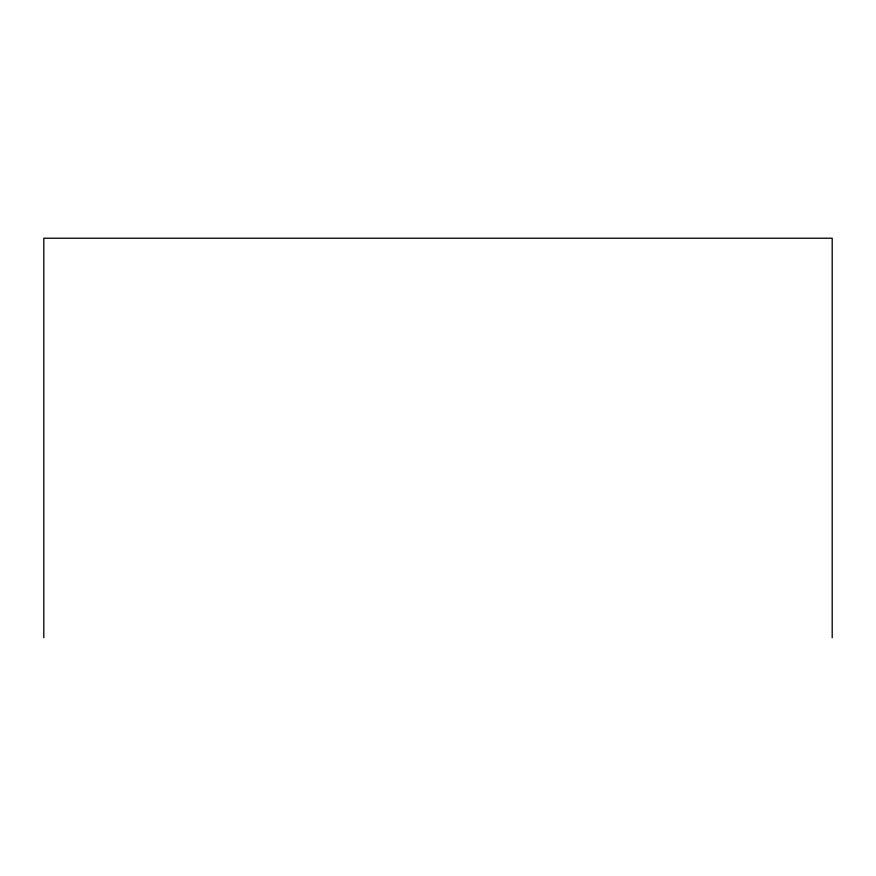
<?xml version="1.0" encoding="UTF-8"?>
<svg xmlns="http://www.w3.org/2000/svg" width="876" height="876" viewBox="0 0 876 876"><rect width="100%" height="100%" fill="white"/><g stroke="black" fill="none" stroke-linecap="round" stroke-linejoin="round"><path stroke-width="1.31" d="M832.2 637.772L832.2 238.228L43.8 238.228L43.8 637.772"/></g></svg>
